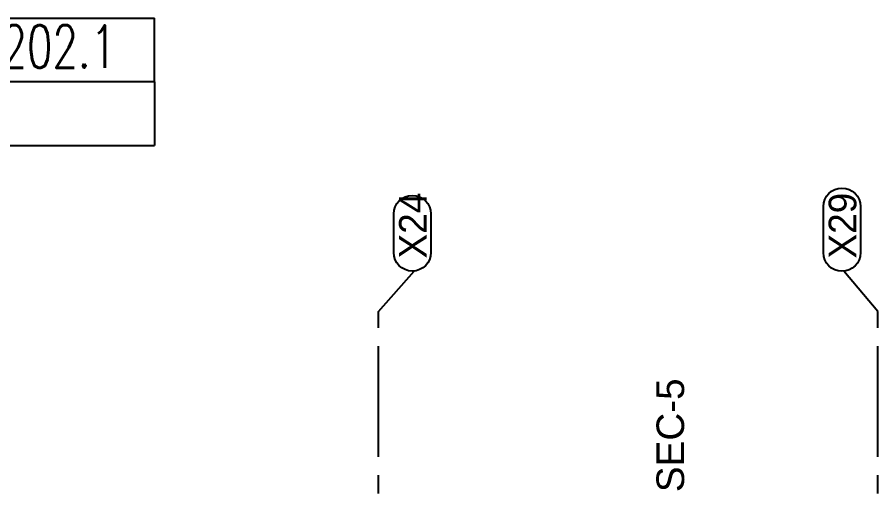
# Model space of a CAD drawing. Header units: millimetres. Extents: x 1124992 to 1258557, y -5767803 to -5695799.
# Drawn here: x 1207452 to 1213287, y -5699837 to -5696577 of the extents above; entities that cross this region are included whole.
import ezdxf

# ---------------------------------------------------------------- set-up
doc = ezdxf.new("R2010")
doc.units = ezdxf.units.MM
doc.header["$LTSCALE"] = 1000
doc.header["$MEASUREMENT"] = 0
for name, pattern in [('$1$AUDIT_D_120904163729-0', [0]), ('$36$HIDDEN', [0.375, 0.25, -0.125]), ('T8_PROFILE SECTIONS$0$PHANTOM2', [1.25, 0.625, -0.125, 0.125, -0.125, 0.125, -0.125]), ('T8_REFUGE COLUMNS$0$AUDIT_D_120904163729-0', [0]), ('T8_REFUGE COLUMNS$0$CENTER2', [1.125, 0.75, -0.125, 0.125, -0.125])]:
    doc.linetypes.add(name, pattern=pattern)
for name, color, linetype in [('$0$A-HATCH -160', 251, '$1$AUDIT_D_120904163729-0'), ('$21$A-DIMENSIONS', 2, '$36$HIDDEN'), ('T8(T9 IS SIMILAR) - DIMENSION & TEXTING$0$T8_REFUGE COLUMNS$0$a-section line', 92, 'Continuous'), ('T8_PROFILE SECTIONS$0$A-PROFILE SECTIONS', 81, 'T8_PROFILE SECTIONS$0$PHANTOM2'), ('T8_REFUGE COLUMNS$0$A-CENTERLINE', 193, 'T8_REFUGE COLUMNS$0$CENTER2'), ('T8_REFUGE COLUMNS$0$A-COLUMN GRID NUMBERING', 4, 'T8_REFUGE COLUMNS$0$AUDIT_D_120904163729-0'), ('T8_TYPICAL COLUMNS$0$A-RCC COLS', 3, 'Continuous')]:
    doc.layers.add(name, color=color, linetype=linetype)
doc.layers.add('T8(T9 IS SIMILAR)$0$D&W', color=8, linetype='Continuous', lineweight=25)
doc.styles.add('T8(T9 IS SIMILAR) - DIMENSION & TEXTING$0$T8_REFUGE COLUMNS$0$TEXT1', font='simplex.shx', dxfattribs={"width": 0.8})
doc.styles.add('T8_PROFILE SECTIONS$0$arial', font='sanss___.ttf')
doc.styles.add('T8_REFUGE COLUMNS$0$STANDARD', font='GOTHIC.TTF')

# ---------------------------------------------------------------- blocks, each defined once
blk = doc.blocks.new('T8(T9 IS SIMILAR) - DIMENSION & TEXTING')
at = {"layer": 'T8(T9 IS SIMILAR) - DIMENSION & TEXTING$0$T8_REFUGE COLUMNS$0$a-section line', "linetype": 'Continuous'}
for p, q in [((1204544.6, -5696582.6, 0), (1208381.7, -5696582.6, 0)), ((1208381.7, -5697014.6, 0), (1208381.7, -5696582.6, 0)), ((1208381.7, -5697014.6, 0), (1204544.6, -5697014.6, 0)), ((1208381.7, -5697014.6, 0), (1204544.6, -5697014.6, 0)), ((1208381.7, -5697014.6, 0), (1208381.7, -5697446.6, 0)), ((1204544.6, -5697446.6, 0), (1208381.7, -5697446.6, 0))]:
    blk.add_line(p, q, dxfattribs=at)
at = {"layer": 'T8(T9 IS SIMILAR) - DIMENSION & TEXTING$0$T8_REFUGE COLUMNS$0$a-section line', "extrusion": (-6.49687e-15, 1.108e-09, 1), "insert": (1206450.9, -5696824, 0), "char_height": 288, "width": 3463.414, "attachment_point": 5, "text_direction": (1, 0, 0), "style": 'T8(T9 IS SIMILAR) - DIMENSION & TEXTING$0$T8_REFUGE COLUMNS$0$TEXT1'}
blk.add_mtext('{\\W0.7;AD-T8/T9-202.0/202.1}', dxfattribs=at)
blk = doc.blocks.new('T8_REFUGE COLUMNS')
at = {"layer": 'T8_REFUGE COLUMNS$0$A-CENTERLINE'}
for p, q in [((1209902.1, -5698573.6), (1210142.6, -5698299.6)), ((1213287.1, -5698573.6), (1213057.8, -5698299.6)), ((1209902.1, -5728808.5), (1209902.1, -5698573.6)), ((1213287.1, -5728808.5), (1213287.1, -5698573.6))]:
    blk.add_line(p, q, dxfattribs=at)
at = {"layer": 'T8_REFUGE COLUMNS$0$A-COLUMN GRID NUMBERING', "linetype": 'ByBlock'}
for points in [[(1213169.9, -5698174.3, -1), (1212918.2, -5698174.3), (1212918.2, -5697862.2, -1), (1213169.9, -5697862.2)], [(1210256.6, -5698173.8, -1), (1210005, -5698173.8), (1210005, -5697911.7, -1), (1210256.6, -5697911.7)]]:
    blk.add_lwpolyline(points, format="xyb", close=True, dxfattribs=at)
at = {"layer": 'T8_REFUGE COLUMNS$0$A-COLUMN GRID NUMBERING', "linetype": 'ByBlock', "char_height": 187.5, "attachment_point": 1, "rotation": 90, "style": 'T8_REFUGE COLUMNS$0$STANDARD'}
for s, insert in [('X24', (1210040.9, -5698213.9)), ('X29', (1212954.2, -5698214))]:
    blk.add_mtext_dynamic_manual_height_columns(s, width=444.685, gutter_width=500, heights=[0], dxfattribs=dict(at, insert=insert))
blk = doc.blocks.new('T8_TYPICAL COLUMNS')
at = {"layer": 'T8_TYPICAL COLUMNS$0$A-RCC COLS', "linetype": 'ByBlock'}
blk.add_blockref('T8_REFUGE COLUMNS', (0, 0), dxfattribs=at)
blk = doc.blocks.new('T8(T9 IS SIMILAR)')
at = {"layer": 'T8(T9 IS SIMILAR)$0$D&W', "linetype": 'ByBlock'}
blk.add_blockref('T8_TYPICAL COLUMNS', (0, 0), dxfattribs=at)
blk = doc.blocks.new('PROFILE SECTION LINE T9')
at = {"layer": 'T8_PROFILE SECTIONS$0$A-PROFILE SECTIONS', "linetype": 'ByBlock', "insert": (26258.4, 11816.8, 0), "char_height": 187.5, "attachment_point": 7, "rotation": 90, "style": 'T8_PROFILE SECTIONS$0$arial'}
blk.add_mtext_dynamic_manual_height_columns('SEC-5', width=301.334, gutter_width=500, heights=[0], dxfattribs=at)

msp = doc.modelspace()

# ---------------------------------------------------------------- block references
at = {"layer": '$21$A-DIMENSIONS', "linetype": 'ByBlock'}
msp.add_blockref('T8(T9 IS SIMILAR)', (0, 0), dxfattribs=at)

# ---------------------------------------------------------------- next in the draw order: block references
at = {"layer": '$0$A-HATCH -160', "linetype": 'ByBlock'}
msp.add_blockref('T8(T9 IS SIMILAR) - DIMENSION & TEXTING', (0, 0), dxfattribs=at)

# ---------------------------------------------------------------- next in the draw order: block references
at = {"layer": 'T8_PROFILE SECTIONS$0$A-PROFILE SECTIONS', "linetype": 'ByBlock'}
msp.add_blockref('PROFILE SECTION LINE T9', (1185718.17, -5711615.765, -0.024), dxfattribs=at)

doc.saveas('drawing.dxf')
